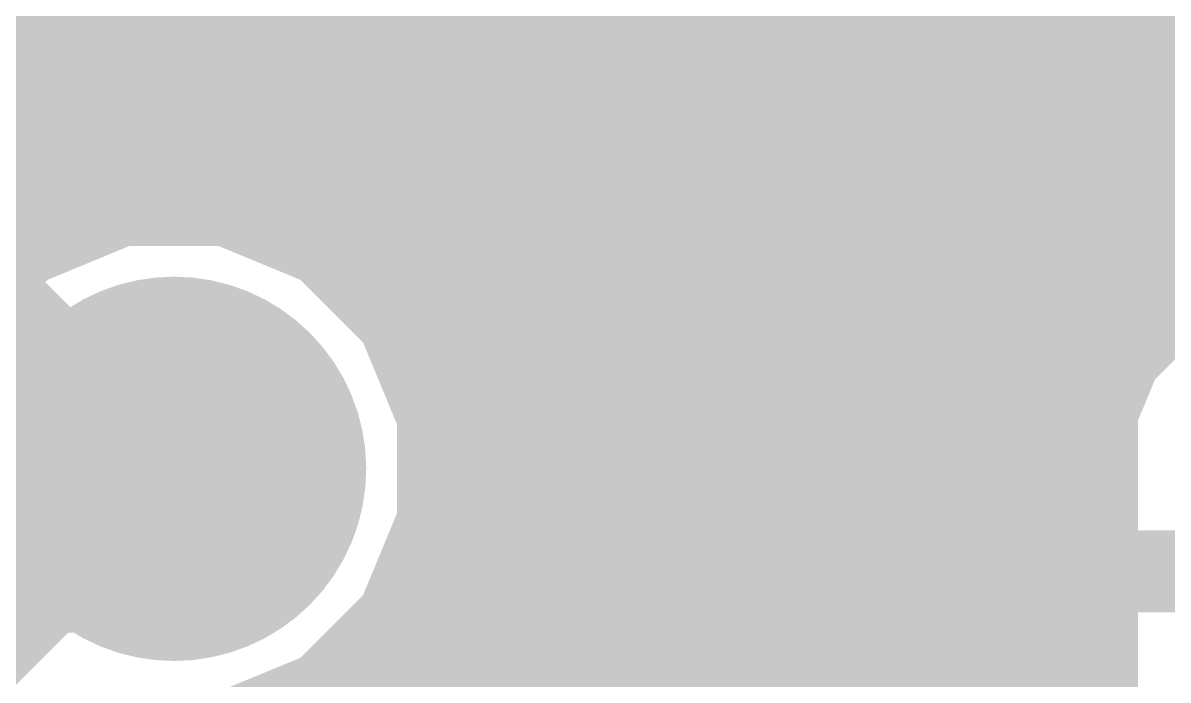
# Model space of a CAD drawing. Extents: x -0.1 to 1.18, y 0 to 3.76.
# Drawn here: x 0.3505 to 0.5739, y 2.8788 to 3.007 of the extents above; entities that cross this region are included whole.
import ezdxf

# ---------------------------------------------------------------- set-up
doc = ezdxf.new("R2010")
doc.units = 0
for name, color, linetype in [('1', 12, 'CONTINUOUS'), ('16', 132, 'CONTINUOUS'), ('18', 110, 'CONTINUOUS'), ('27', 253, 'CONTINUOUS')]:
    doc.layers.add(name, color=color, linetype=linetype)

# ---------------------------------------------------------------- blocks, each defined once
blk = doc.blocks.new('ROUNDV')
at = {"const_width": 0.5}
blk.add_lwpolyline([(0, -0.25, 1), (0, 0.25, 1), (0, -0.25)], format="xyb", dxfattribs=at)

msp = doc.modelspace()

# ---------------------------------------------------------------- linework, layer by layer
at = {"layer": '1', "const_width": 0.016}
for points in [[(0.438583, 3.081417), (0.55, 2.97)], [(0.379528, 3.060472), (0.54, 2.9)], [(0.320472, 2.979528), (0.38, 2.92)], [(0.55, 2.97), (0.73, 2.97)], [(0.54, 2.9), (0.69, 2.9)]]:
    msp.add_lwpolyline(points, dxfattribs=at)
at = {"layer": '1', "const_width": 0.008}
for points in [[(0.55, 2.974, 1), (0.55, 2.966)], [(0.547172, 2.967172, 1), (0.552828, 2.972828)], [(0.377172, 2.917172, 1), (0.382828, 2.922828)], [(0.54, 2.904, 1), (0.54, 2.896)], [(0.537172, 2.897172, 1), (0.542828, 2.902828)]]:
    msp.add_lwpolyline(points, format="xyb", dxfattribs=at)
at = {"layer": '16'}
for points, const_width in [([(0.287527, 3.008), (0.68926, 3.008)], 0.032), ([(0.613475, 3.002215), (0.568475, 2.957215)], 0.032), ([(0.368165, 2.9795), (0.346296, 2.970442)], 0.032), ([(0.391835, 2.9795), (0.368165, 2.9795)], 0.032), ([(0.413704, 2.970442), (0.391835, 2.9795)], 0.032), ([(0.315704, 2.976), (0.359715, 2.976)], 0.032), ([(0.400285, 2.976), (0.58726, 2.976)], 0.032), ([(0.346296, 2.970442), (0.329558, 2.953704)], 0.032), ([(0.430442, 2.953704), (0.413704, 2.970442)], 0.032), ([(0.568475, 2.957215), (0.557785, 2.946525)], 0.032), ([(0.4395, 2.931835), (0.430442, 2.953704)], 0.032), ([(0.557785, 2.946525), (0.552, 2.932559)], 0.032), ([(0.434461, 2.944), (0.556739, 2.944)], 0.032), ([(0.552, 2.932559), (0.552, 2.64048)], 0.032), ([(0.4395, 2.908165), (0.4395, 2.931835)], 0.032), ([(0.245, 2.785), (0.38, 2.92)], 0.016), ([(0.4395, 2.912), (0.552, 2.912)], 0.032), ([(0.430442, 2.886296), (0.4395, 2.908165)], 0.032), ([(0.413704, 2.869558), (0.430442, 2.886296)], 0.032), ([(0.424146, 2.88), (0.552, 2.88)], 0.032), ([(0.391835, 2.8605), (0.413704, 2.869558)], 0.032)]:
    msp.add_lwpolyline(points, dxfattribs=dict(at, const_width=const_width))
for points, const_width in [([(0.368165, 2.9875, 1), (0.368165, 2.9715)], 0.016), ([(0.371226, 2.972109, 1), (0.365103, 2.986891)], 0.016), ([(0.394897, 2.986891, 1), (0.388774, 2.972109)], 0.016), ([(0.391835, 2.9715, 1), (0.391835, 2.9875)], 0.016), ([(0.359715, 2.968, 1), (0.359715, 2.984)], 0.016), ([(0.400285, 2.984, 1), (0.400285, 2.968)], 0.016), ([(0.351953, 2.964785, 1), (0.340639, 2.976098)], 0.016), ([(0.419361, 2.976098, 1), (0.408047, 2.964785)], 0.016), ([(0.343234, 2.977833, 1), (0.349357, 2.963051)], 0.016), ([(0.410643, 2.963051, 1), (0.416765, 2.977833)], 0.016), ([(0.574132, 2.951558, 1), (0.562818, 2.962872)], 0.016), ([(0.562818, 2.962872, 1), (0.574132, 2.951558)], 0.016), ([(0.437833, 2.956765, 1), (0.423051, 2.950643)], 0.016), ([(0.424785, 2.948047, 1), (0.436098, 2.959361)], 0.016), ([(0.565176, 2.943464, 1), (0.550394, 2.949587)], 0.016), ([(0.434461, 2.952, 1), (0.434461, 2.936)], 0.016), ([(0.552128, 2.952182, 1), (0.563442, 2.940868)], 0.016), ([(0.556739, 2.936, 1), (0.556739, 2.952)], 0.016), ([(0.56, 2.932559, 1), (0.544, 2.932559)], 0.016), ([(0.4475, 2.931835, 1), (0.4315, 2.931835)], 0.016), ([(0.432109, 2.928774, 1), (0.446891, 2.934897)], 0.016), ([(0.544609, 2.93562, 1), (0.559391, 2.929497)], 0.016), ([(0.382828, 2.917172, 1), (0.377172, 2.922828)], 0.008), ([(0.4395, 2.92, 1), (0.4395, 2.904)], 0.016), ([(0.552, 2.904, 1), (0.552, 2.92)], 0.016), ([(0.446891, 2.905103, 1), (0.432109, 2.911226)], 0.016), ([(0.4315, 2.908165, 1), (0.4475, 2.908165)], 0.016), ([(0.436098, 2.880639, 1), (0.424785, 2.891953)], 0.016), ([(0.423051, 2.889357, 1), (0.437833, 2.883234)], 0.016), ([(0.424146, 2.888, 1), (0.424146, 2.872)], 0.016), ([(0.552, 2.872, 1), (0.552, 2.888)], 0.016), ([(0.416765, 2.862167, 1), (0.410643, 2.876949)], 0.016), ([(0.408047, 2.875215, 1), (0.419361, 2.863901)], 0.016)]:
    msp.add_lwpolyline(points, format="xyb", dxfattribs=dict(at, const_width=const_width))
at = {"layer": '27', "const_width": 0.005}
for points in [[(0.359886, 2.890506), (0.359886, 2.906082)], [(0.324839, 2.890506), (0.359886, 2.890506)]]:
    msp.add_lwpolyline(points, dxfattribs=at)
at = {"layer": '27', "const_width": 0.0025}
for points in [[(0.361136, 2.906082, 1), (0.358636, 2.906082)], [(0.359886, 2.889256, 1), (0.359886, 2.891756)], [(0.358636, 2.890506, 1), (0.361136, 2.890506)]]:
    msp.add_lwpolyline(points, format="xyb", dxfattribs=at)

# ---------------------------------------------------------------- block references
at = {"layer": '18', "xscale": 0.075, "yscale": 0.075}
msp.add_blockref('ROUNDV', (0.38, 2.92), dxfattribs=at)
msp.add_blockref('ROUNDV', (0.38, 2.92), dxfattribs=at)

doc.saveas('drawing.dxf')
